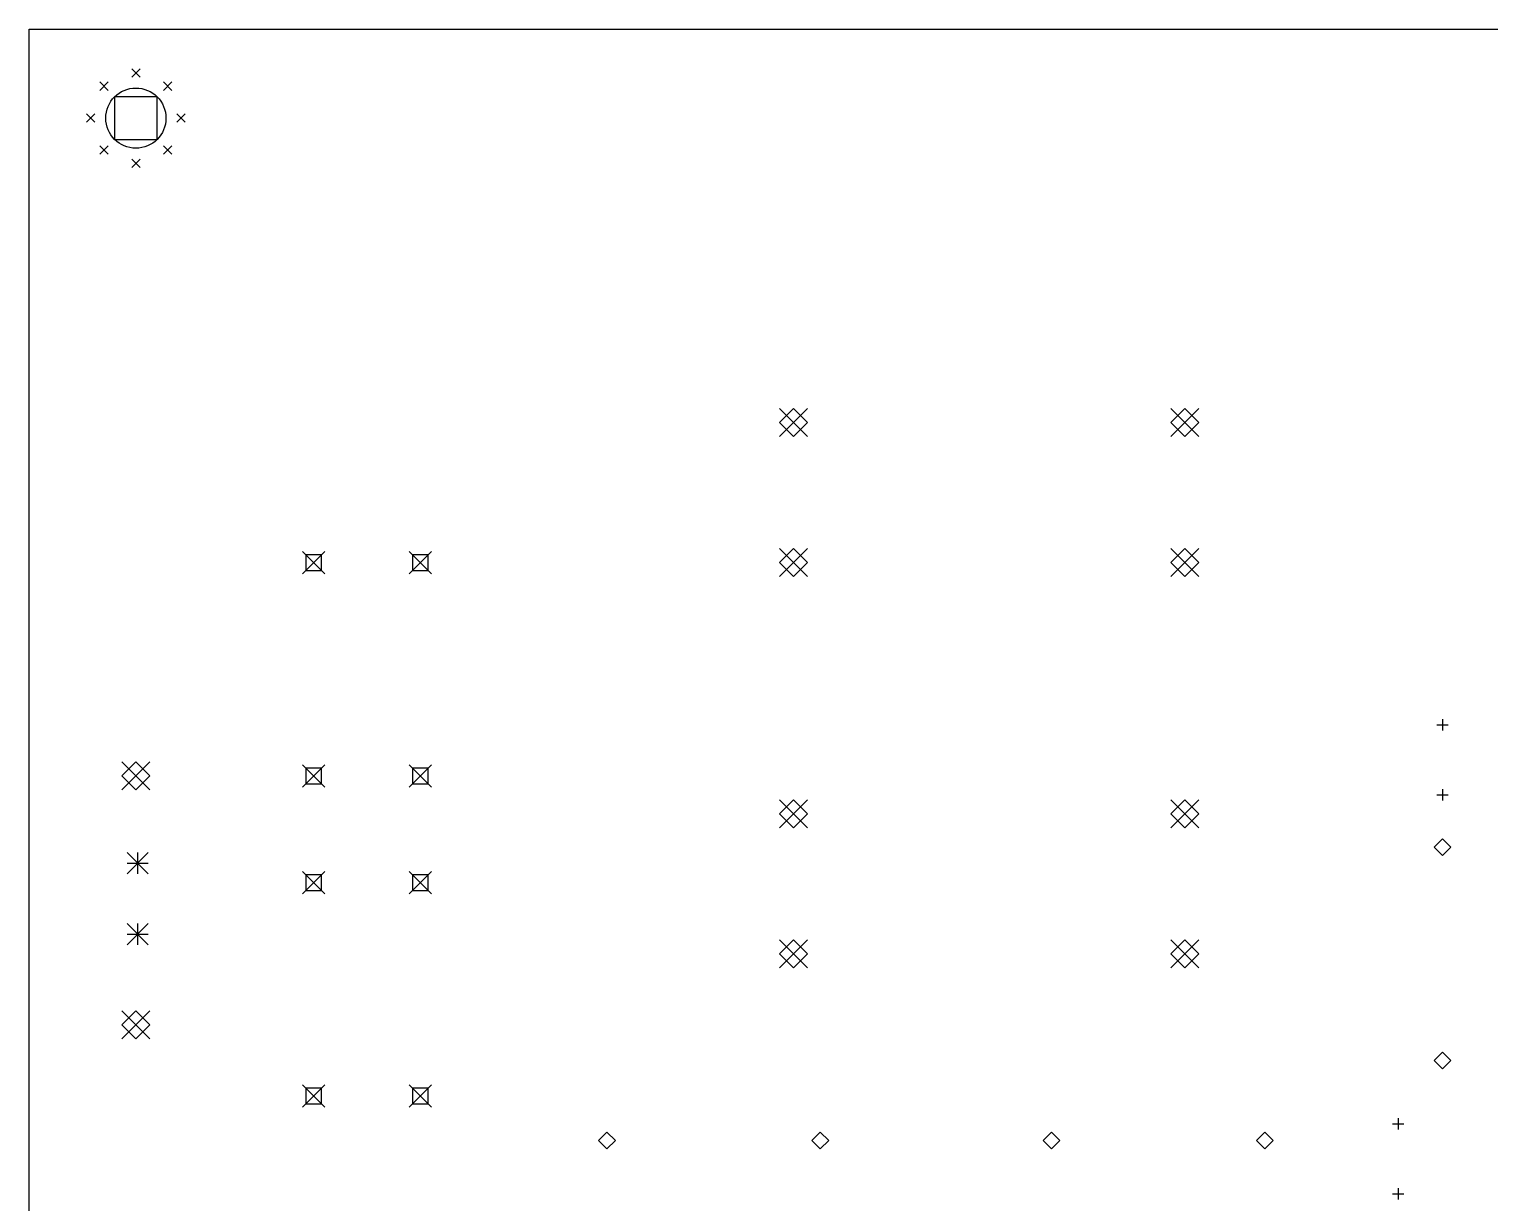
# Model space of a CAD drawing. Extents: x 0.93 to 9.4, y -8.49 to -1.8.
# Drawn here: x 1.1 to 5.208, y -5.1 to -1.8 of the extents above; entities that cross this region are included whole.
import ezdxf

# ---------------------------------------------------------------- set-up
doc = ezdxf.new("R2010")
doc.units = 0
doc.header["$MEASUREMENT"] = 0
doc.layers.add('BLACK', color=7, linetype='CONTINUOUS')

msp = doc.modelspace()

# ---------------------------------------------------------------- linework, layer by layer
at = {"layer": 'BLACK', "linetype": 'CONTINUOUS'}
for p, q in [((1.1, -1.8), (9.4, -1.8)), ((1.1, -6.4), (1.1, -1.8)), ((1.38819, -1.91122), (1.41181, -1.93484)), ((1.41181, -1.91122), (1.38819, -1.93484)), ((1.29841, -1.94841), (1.32203, -1.97203)), ((1.32203, -1.94841), (1.29841, -1.97203)), ((1.47797, -1.94841), (1.50159, -1.97203)), ((1.50159, -1.94841), (1.47797, -1.97203)), ((1.45985, -1.99015), (1.34015, -1.99015)), ((1.34015, -1.99015), (1.34015, -2.10985)), ((1.45985, -2.10985), (1.45985, -1.99015)), ((1.26122, -2.03819), (1.28484, -2.06181)), ((1.28484, -2.03819), (1.26122, -2.06181)), ((1.51516, -2.03819), (1.53878, -2.06181)), ((1.53878, -2.03819), (1.51516, -2.06181)), ((1.29841, -2.12797), (1.32203, -2.15159)), ((1.32203, -2.12797), (1.29841, -2.15159)), ((1.34015, -2.10985), (1.45985, -2.10985)), ((1.47797, -2.12797), (1.50159, -2.15159)), ((1.50159, -2.12797), (1.47797, -2.15159)), ((1.38819, -2.16516), (1.41181, -2.18878)), ((1.41181, -2.16516), (1.38819, -2.18878)), ((3.21063, -2.86693), (3.28937, -2.94567)), ((3.28937, -2.86693), (3.21063, -2.94567)), ((3.25, -2.86693), (3.21063, -2.9063)), ((3.28937, -2.9063), (3.25, -2.86693)), ((4.31063, -2.86693), (4.38937, -2.94567)), ((4.38937, -2.86693), (4.31063, -2.94567)), ((4.35, -2.86693), (4.31063, -2.9063)), ((4.38937, -2.9063), (4.35, -2.86693)), ((3.21063, -2.9063), (3.25, -2.94567)), ((3.25, -2.94567), (3.28937, -2.9063)), ((4.31063, -2.9063), (4.35, -2.94567)), ((4.35, -2.94567), (4.38937, -2.9063)), ((1.8685, -3.2685), (1.9315, -3.3315)), ((1.9315, -3.2685), (1.8685, -3.3315)), ((1.92227, -3.27773), (1.87773, -3.27773)), ((1.87773, -3.27773), (1.87773, -3.32227)), ((1.92227, -3.32227), (1.92227, -3.27773)), ((2.1685, -3.2685), (2.2315, -3.3315)), ((2.2315, -3.2685), (2.1685, -3.3315)), ((2.22227, -3.27773), (2.17773, -3.27773)), ((2.17773, -3.27773), (2.17773, -3.32227)), ((2.22227, -3.32227), (2.22227, -3.27773)), ((3.21063, -3.26063), (3.28937, -3.33937)), ((3.28937, -3.26063), (3.21063, -3.33937)), ((3.25, -3.26063), (3.21063, -3.3)), ((3.28937, -3.3), (3.25, -3.26063)), ((4.31063, -3.26063), (4.38937, -3.33937)), ((4.38937, -3.26063), (4.31063, -3.33937)), ((4.35, -3.26063), (4.31063, -3.3)), ((4.38937, -3.3), (4.35, -3.26063)), ((1.87773, -3.32227), (1.92227, -3.32227)), ((2.17773, -3.32227), (2.22227, -3.32227)), ((3.21063, -3.3), (3.25, -3.33937)), ((3.25, -3.33937), (3.28937, -3.3)), ((4.31063, -3.3), (4.35, -3.33937)), ((4.35, -3.33937), (4.38937, -3.3)), ((5.05906, -3.75591), (5.09055, -3.75591)), ((5.0748, -3.74016), (5.0748, -3.77165)), ((1.36063, -3.86063), (1.43937, -3.93937)), ((1.43937, -3.86063), (1.36063, -3.93937)), ((1.4, -3.86063), (1.36063, -3.9)), ((1.43937, -3.9), (1.4, -3.86063)), ((1.36063, -3.9), (1.4, -3.93937)), ((1.4, -3.93937), (1.43937, -3.9)), ((1.8685, -3.8685), (1.9315, -3.9315)), ((1.9315, -3.8685), (1.8685, -3.9315)), ((1.92227, -3.87773), (1.87773, -3.87773)), ((1.87773, -3.87773), (1.87773, -3.92227)), ((1.92227, -3.92227), (1.92227, -3.87773)), ((2.1685, -3.8685), (2.2315, -3.9315)), ((2.2315, -3.8685), (2.1685, -3.9315)), ((2.22227, -3.87773), (2.17773, -3.87773)), ((2.17773, -3.87773), (2.17773, -3.92227)), ((2.22227, -3.92227), (2.22227, -3.87773)), ((1.87773, -3.92227), (1.92227, -3.92227)), ((2.17773, -3.92227), (2.22227, -3.92227)), ((5.0748, -3.93701), (5.0748, -3.9685)), ((3.21063, -3.96693), (3.28937, -4.04567)), ((3.28937, -3.96693), (3.21063, -4.04567)), ((3.25, -3.96693), (3.21063, -4.0063)), ((3.28937, -4.0063), (3.25, -3.96693)), ((4.31063, -3.96693), (4.38937, -4.04567)), ((4.38937, -3.96693), (4.31063, -4.04567)), ((4.35, -3.96693), (4.31063, -4.0063)), ((4.38937, -4.0063), (4.35, -3.96693)), ((5.05906, -3.95276), (5.09055, -3.95276)), ((3.21063, -4.0063), (3.25, -4.04567)), ((3.25, -4.04567), (3.28937, -4.0063)), ((4.31063, -4.0063), (4.35, -4.04567)), ((4.35, -4.04567), (4.38937, -4.0063)), ((5.075, -4.07638), (5.05138, -4.1)), ((5.05138, -4.1), (5.075, -4.12362)), ((5.09862, -4.1), (5.075, -4.07638)), ((5.075, -4.12362), (5.09862, -4.1)), ((1.37508, -4.11508), (1.43492, -4.17492)), ((1.43492, -4.11508), (1.37508, -4.17492)), ((1.37508, -4.145), (1.43492, -4.145)), ((1.405, -4.11508), (1.405, -4.17492)), ((1.8685, -4.1685), (1.9315, -4.2315)), ((1.9315, -4.1685), (1.8685, -4.2315)), ((1.92227, -4.17773), (1.87773, -4.17773)), ((1.87773, -4.17773), (1.87773, -4.22227)), ((1.92227, -4.22227), (1.92227, -4.17773)), ((2.1685, -4.1685), (2.2315, -4.2315)), ((2.2315, -4.1685), (2.1685, -4.2315)), ((2.22227, -4.17773), (2.17773, -4.17773)), ((2.17773, -4.17773), (2.17773, -4.22227)), ((2.22227, -4.22227), (2.22227, -4.17773)), ((1.87773, -4.22227), (1.92227, -4.22227)), ((2.17773, -4.22227), (2.22227, -4.22227)), ((1.37508, -4.31508), (1.43492, -4.37492)), ((1.43492, -4.31508), (1.37508, -4.37492)), ((1.37508, -4.345), (1.43492, -4.345)), ((1.405, -4.31508), (1.405, -4.37492)), ((3.21063, -4.36063), (3.28937, -4.43937)), ((3.28937, -4.36063), (3.21063, -4.43937)), ((3.25, -4.36063), (3.21063, -4.4)), ((3.28937, -4.4), (3.25, -4.36063)), ((4.31063, -4.36063), (4.38937, -4.43937)), ((4.38937, -4.36063), (4.31063, -4.43937)), ((4.35, -4.36063), (4.31063, -4.4)), ((4.38937, -4.4), (4.35, -4.36063)), ((3.21063, -4.4), (3.25, -4.43937)), ((3.25, -4.43937), (3.28937, -4.4)), ((4.31063, -4.4), (4.35, -4.43937)), ((4.35, -4.43937), (4.38937, -4.4)), ((1.36063, -4.56063), (1.43937, -4.63937)), ((1.43937, -4.56063), (1.36063, -4.63937)), ((1.4, -4.56063), (1.36063, -4.6)), ((1.36063, -4.6), (1.4, -4.63937)), ((1.43937, -4.6), (1.4, -4.56063)), ((1.4, -4.63937), (1.43937, -4.6)), ((5.075, -4.67638), (5.05138, -4.7)), ((5.09862, -4.7), (5.075, -4.67638)), ((5.05138, -4.7), (5.075, -4.72362)), ((5.075, -4.72362), (5.09862, -4.7)), ((1.8685, -4.7685), (1.9315, -4.8315)), ((1.9315, -4.7685), (1.8685, -4.8315)), ((1.92227, -4.77773), (1.87773, -4.77773)), ((1.87773, -4.77773), (1.87773, -4.82227)), ((1.92227, -4.82227), (1.92227, -4.77773)), ((2.1685, -4.7685), (2.2315, -4.8315)), ((2.2315, -4.7685), (2.1685, -4.8315)), ((2.22227, -4.77773), (2.17773, -4.77773)), ((2.17773, -4.77773), (2.17773, -4.82227)), ((2.22227, -4.82227), (2.22227, -4.77773)), ((1.87773, -4.82227), (1.92227, -4.82227)), ((2.17773, -4.82227), (2.22227, -4.82227)), ((4.93425, -4.87815), (4.96575, -4.87815)), ((4.95, -4.8624), (4.95, -4.8939)), ((2.725, -4.90138), (2.70138, -4.925)), ((2.70138, -4.925), (2.725, -4.94862)), ((2.74862, -4.925), (2.725, -4.90138)), ((2.725, -4.94862), (2.74862, -4.925)), ((3.325, -4.90138), (3.30138, -4.925)), ((3.30138, -4.925), (3.325, -4.94862)), ((3.34862, -4.925), (3.325, -4.90138)), ((3.325, -4.94862), (3.34862, -4.925)), ((3.975, -4.90138), (3.95138, -4.925)), ((3.95138, -4.925), (3.975, -4.94862)), ((3.99862, -4.925), (3.975, -4.90138)), ((3.975, -4.94862), (3.99862, -4.925)), ((4.575, -4.90138), (4.55138, -4.925)), ((4.55138, -4.925), (4.575, -4.94862)), ((4.59862, -4.925), (4.575, -4.90138)), ((4.575, -4.94862), (4.59862, -4.925)), ((4.93425, -5.075), (4.96575, -5.075)), ((4.95, -5.05925), (4.95, -5.09075))]:
    msp.add_line(p, q, dxfattribs=at)
at = {"layer": 'BLACK'}
msp.add_circle((1.4, -2.05), 0.08465, dxfattribs=at)

doc.saveas('drawing.dxf')
